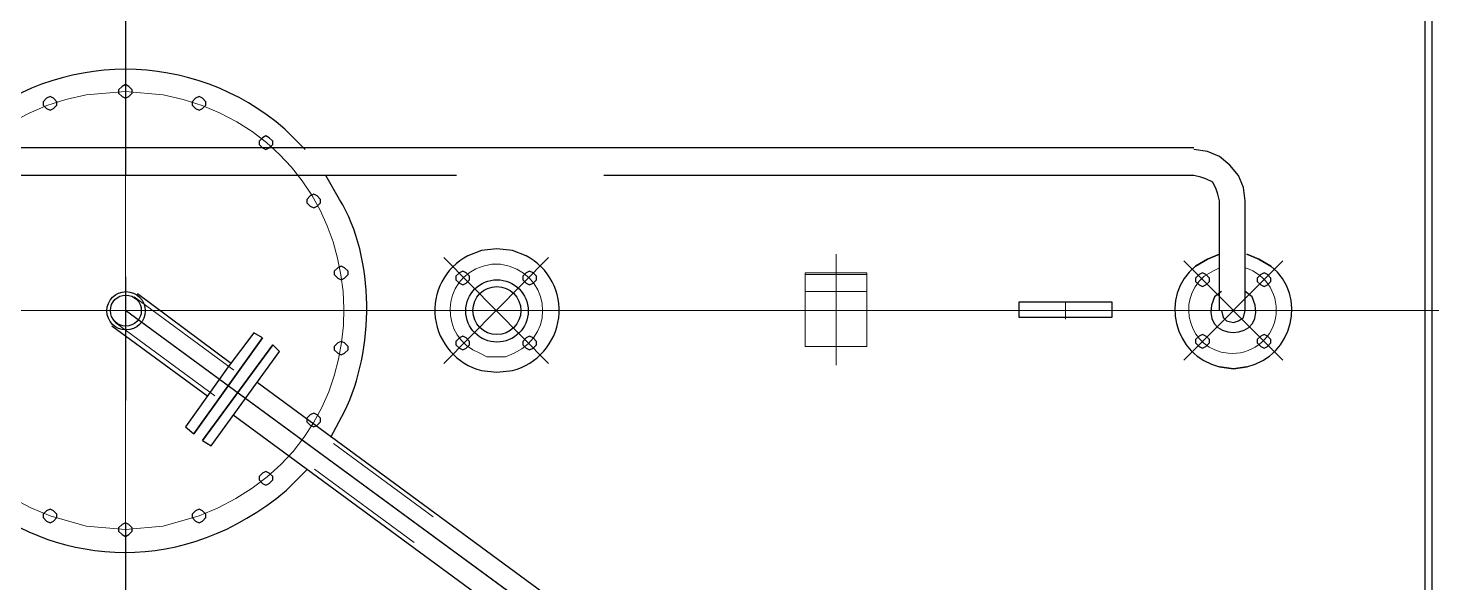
# Model space of a CAD drawing. Header units: metres. Extents: x 530339 to 530792, y 2675149 to 2675327.
# Drawn here: x 530572.285 to 530573.419, y 2675244.567 to 2675245.016 of the extents above; entities that cross this region are included whole.
import ezdxf

# ---------------------------------------------------------------- set-up
doc = ezdxf.new("R2010")
doc.units = ezdxf.units.M
doc.linetypes.add('CENTER', pattern=[2, 1.25, -0.25, 0.25, -0.25])
doc.linetypes.add('PDF_IMPORT', pattern=[1, 0.8, -0.2])
doc.layers.add('IDT', color=7, linetype='Continuous')

# ---------------------------------------------------------------- blocks, each defined once
blk = doc.blocks.new('IDT')
at = {"layer": 'IDT', "color": 8, "linetype": 'CENTER', "ltscale": 0.1}
blk.add_line((15.8275, 7.4232), (15.8275, 16.5476), dxfattribs=at)
at = {"layer": 'IDT', "color": 0, "linetype": 'PDF_IMPORT', "lineweight": 9, "ltscale": 0.0125}
for p, q in [((15.8358, 9.385), (15.212, 9.8442)), ((15.8206, 9.3643), (15.1968, 9.8235))]:
    blk.add_line(p, q, dxfattribs=at)
at = {"layer": 'IDT', "color": 0, "lineweight": 25}
for p, q in [((15.7404, 9.4597), (15.2134, 9.847)), ((15.2037, 9.8332), (15.8275, 9.3754)), ((15.721, 9.4334), (15.1941, 9.8207)), ((14.7722, 8.9452), (14.7722, 9.8041)), ((14.7777, 9.8041), (14.7777, 8.9452)), ((14.7777, 9.7543), (14.7777, 8.9964)), ((15.8248, 9.5565), (15.822, 9.5538)), ((15.822, 9.5538), (15.822, 9.551)), ((15.822, 9.551), (15.8248, 9.5482)), ((15.8275, 9.5579), (15.8248, 9.5565)), ((15.8248, 9.5482), (15.8275, 9.5469)), ((15.8303, 9.5565), (15.8275, 9.5579)), ((15.8275, 9.5469), (15.8303, 9.5482)), ((15.8331, 9.5538), (15.8303, 9.5565)), ((15.8303, 9.5482), (15.8331, 9.551)), ((15.8331, 9.551), (15.8331, 9.5538)), ((15.7653, 9.5455), (15.7625, 9.5427)), ((15.7625, 9.5427), (15.7625, 9.54)), ((15.7625, 9.54), (15.7653, 9.5372)), ((15.7681, 9.5469), (15.7653, 9.5455)), ((15.7653, 9.5372), (15.7681, 9.5358)), ((15.7708, 9.5455), (15.7681, 9.5469)), ((15.7681, 9.5358), (15.7708, 9.5372)), ((15.7736, 9.5427), (15.7708, 9.5455)), ((15.7708, 9.5372), (15.7736, 9.54)), ((15.7736, 9.54), (15.7736, 9.5427)), ((15.8856, 9.5455), (15.8829, 9.5427)), ((15.8829, 9.5427), (15.8829, 9.54)), ((15.8829, 9.54), (15.8856, 9.5372)), ((15.8884, 9.5469), (15.8856, 9.5455)), ((15.8856, 9.5372), (15.8884, 9.5358)), ((15.8912, 9.5455), (15.8884, 9.5469)), ((15.8884, 9.5358), (15.8912, 9.5372)), ((15.8939, 9.5427), (15.8912, 9.5455)), ((15.8912, 9.5372), (15.8939, 9.54)), ((15.8939, 9.54), (15.8939, 9.5427)), ((15.6975, 9.5206), (15.6809, 9.504)), ((15.7113, 9.5151), (15.7086, 9.5123)), ((15.7141, 9.5164), (15.7113, 9.5151)), ((15.7169, 9.5151), (15.7141, 9.5164)), ((15.7196, 9.5123), (15.7169, 9.5151)), ((15.7086, 9.5123), (15.7086, 9.5095)), ((15.7086, 9.5095), (15.7113, 9.5068)), ((15.7113, 9.5068), (15.7141, 9.5054)), ((15.7141, 9.5054), (15.7169, 9.5068)), ((15.7169, 9.5068), (15.7196, 9.5095)), ((15.7196, 9.5095), (15.7196, 9.5123)), ((15.7584, 9.4846), (15.703, 9.4086)), ((15.7086, 9.403), (15.7653, 9.4805)), ((15.7653, 9.4805), (15.7086, 9.403)), ((15.7653, 9.4805), (15.7584, 9.4846)), ((15.6616, 9.4777), (15.6505, 9.457)), ((15.6754, 9.4694), (15.6726, 9.468)), ((15.6782, 9.468), (15.6754, 9.4694)), ((15.7722, 9.4749), (15.7169, 9.3975)), ((15.7169, 9.3975), (15.7722, 9.4749)), ((15.7445, 9.421), (15.7791, 9.4694)), ((15.7791, 9.4694), (15.7722, 9.4749)), ((15.6726, 9.468), (15.6699, 9.4653)), ((15.6699, 9.4653), (15.6699, 9.4625)), ((15.6699, 9.4625), (15.6726, 9.4597)), ((15.6726, 9.4597), (15.6754, 9.4583)), ((15.6754, 9.4583), (15.6782, 9.4597)), ((15.6809, 9.4653), (15.6782, 9.468)), ((15.6782, 9.4597), (15.6809, 9.4625)), ((15.6809, 9.4625), (15.6809, 9.4653)), ((15.8386, 9.3878), (15.7611, 9.4445)), ((15.5274, 9.4251), (15.5149, 9.4238)), ((15.5398, 9.4238), (15.5274, 9.4251)), ((14.9216, 9.421), (14.9326, 9.4224)), ((14.9326, 9.4224), (14.9216, 9.421)), ((14.9326, 9.4224), (14.9437, 9.421)), ((14.9437, 9.421), (14.9326, 9.4224)), ((15.7238, 9.3933), (15.7445, 9.421)), ((15.8179, 9.3615), (15.7418, 9.4182)), ((14.905, 9.4044), (14.9022, 9.4016)), ((14.9022, 9.4016), (14.9022, 9.3989)), ((14.9077, 9.4058), (14.905, 9.4044)), ((14.9105, 9.4044), (14.9077, 9.4058)), ((14.9133, 9.4016), (14.9105, 9.4044)), ((14.9133, 9.3989), (14.9133, 9.4016)), ((14.9548, 9.4044), (14.952, 9.4016)), ((14.952, 9.4016), (14.952, 9.3989)), ((14.9575, 9.4058), (14.9548, 9.4044)), ((14.9603, 9.4044), (14.9575, 9.4058)), ((14.9631, 9.4016), (14.9603, 9.4044)), ((14.9631, 9.3989), (14.9631, 9.4016)), ((15.4983, 9.4058), (15.4956, 9.403)), ((15.4956, 9.403), (15.4956, 9.4003)), ((15.5011, 9.4072), (15.4983, 9.4058)), ((15.5039, 9.4058), (15.5011, 9.4072)), ((15.5066, 9.403), (15.5039, 9.4058)), ((15.5066, 9.4003), (15.5066, 9.403)), ((15.5523, 9.4058), (15.5495, 9.403)), ((15.5495, 9.403), (15.5495, 9.4003)), ((15.5551, 9.4072), (15.5523, 9.4058)), ((15.5578, 9.4058), (15.5551, 9.4072)), ((15.5606, 9.403), (15.5578, 9.4058)), ((15.5606, 9.4003), (15.5606, 9.403)), ((15.6505, 9.4099), (15.6477, 9.4072)), ((15.6477, 9.4072), (15.6477, 9.4044)), ((15.6477, 9.4044), (15.6505, 9.4016)), ((15.6533, 9.4113), (15.6505, 9.4099)), ((15.6505, 9.4016), (15.6533, 9.4003)), ((15.656, 9.4099), (15.6533, 9.4113)), ((15.6533, 9.4003), (15.656, 9.4016)), ((15.6588, 9.4072), (15.656, 9.4099)), ((15.656, 9.4016), (15.6588, 9.4044)), ((15.6588, 9.4044), (15.6588, 9.4072)), ((15.703, 9.4086), (15.7086, 9.403)), ((14.9022, 9.3989), (14.905, 9.3961)), ((14.905, 9.3961), (14.9077, 9.3947)), ((14.9077, 9.3947), (14.9105, 9.3961)), ((14.9105, 9.3961), (14.9133, 9.3989)), ((14.952, 9.3989), (14.9548, 9.3961)), ((14.9548, 9.3961), (14.9575, 9.3947)), ((14.9575, 9.3947), (14.9603, 9.3961)), ((14.9603, 9.3961), (14.9631, 9.3989)), ((15.4956, 9.4003), (15.4983, 9.3975)), ((15.4983, 9.3975), (15.5011, 9.3961)), ((15.5011, 9.3961), (15.5039, 9.3975)), ((15.5039, 9.3975), (15.5066, 9.4003)), ((15.5495, 9.4003), (15.5523, 9.3975)), ((15.5523, 9.3975), (15.5551, 9.3961)), ((15.5551, 9.3961), (15.5578, 9.3975)), ((15.5578, 9.3975), (15.5606, 9.4003)), ((15.7169, 9.3975), (15.7238, 9.3933)), ((14.9243, 9.3809), (14.923, 9.3754)), ((14.9285, 9.3837), (14.9243, 9.3809)), ((14.9326, 9.385), (14.9285, 9.3837)), ((14.9382, 9.3837), (14.9326, 9.385)), ((14.9409, 9.3809), (14.9382, 9.3837)), ((14.9423, 9.3754), (14.9409, 9.3809)), ((15.0308, 9.3684), (15.0308, 9.3809)), ((15.0308, 9.3809), (15.1055, 9.3809)), ((15.1055, 9.3809), (15.1055, 9.3684)), ((14.923, 9.3754), (14.923, 9.2868)), ((14.9437, 9.3754), (14.9437, 9.2868)), ((15.1055, 9.3684), (15.0308, 9.3684)), ((14.9077, 9.356), (14.905, 9.3546)), ((14.9105, 9.3546), (14.9077, 9.356)), ((14.9174, 9.3643), (14.923, 9.3601)), ((14.9423, 9.3601), (14.9478, 9.3643)), ((14.9575, 9.356), (14.9548, 9.3546)), ((14.9603, 9.3546), (14.9575, 9.356)), ((14.905, 9.3546), (14.9022, 9.3518)), ((14.9022, 9.3518), (14.9022, 9.3491)), ((14.9022, 9.3491), (14.905, 9.3463)), ((14.905, 9.3463), (14.9077, 9.3449)), ((14.9077, 9.3449), (14.9105, 9.3463)), ((14.9133, 9.3518), (14.9105, 9.3546)), ((14.9105, 9.3463), (14.9133, 9.3491)), ((14.9133, 9.3491), (14.9133, 9.3518)), ((14.9548, 9.3546), (14.952, 9.3518)), ((14.952, 9.3518), (14.952, 9.3491)), ((14.952, 9.3491), (14.9548, 9.3463)), ((14.9548, 9.3463), (14.9575, 9.3449)), ((14.9575, 9.3449), (14.9603, 9.3463)), ((14.9631, 9.3518), (14.9603, 9.3546)), ((14.9603, 9.3463), (14.9631, 9.3491)), ((14.9631, 9.3491), (14.9631, 9.3518)), ((15.4983, 9.3532), (15.4956, 9.3505)), ((15.4956, 9.3505), (15.4956, 9.3477)), ((15.4956, 9.3477), (15.4983, 9.3449)), ((15.5011, 9.3546), (15.4983, 9.3532)), ((15.4983, 9.3449), (15.5011, 9.3435)), ((15.5039, 9.3532), (15.5011, 9.3546)), ((15.5011, 9.3435), (15.5039, 9.3449)), ((15.5066, 9.3505), (15.5039, 9.3532)), ((15.5039, 9.3449), (15.5066, 9.3477)), ((15.5066, 9.3477), (15.5066, 9.3505)), ((15.5523, 9.3532), (15.5495, 9.3505)), ((15.5495, 9.3505), (15.5495, 9.3477)), ((15.5495, 9.3477), (15.5523, 9.3449)), ((15.5551, 9.3546), (15.5523, 9.3532)), ((15.5523, 9.3449), (15.5551, 9.3435)), ((15.5578, 9.3532), (15.5551, 9.3546)), ((15.5551, 9.3435), (15.5578, 9.3449)), ((15.5606, 9.3505), (15.5578, 9.3532)), ((15.5578, 9.3449), (15.5606, 9.3477)), ((15.5606, 9.3477), (15.5606, 9.3505)), ((15.6505, 9.3491), (15.6477, 9.3463)), ((15.6477, 9.3463), (15.6477, 9.3435)), ((15.6533, 9.3505), (15.6505, 9.3491)), ((15.656, 9.3491), (15.6533, 9.3505)), ((15.6588, 9.3463), (15.656, 9.3491)), ((15.6588, 9.3435), (15.6588, 9.3463)), ((14.9119, 9.3339), (14.9022, 9.3394)), ((14.9022, 9.3394), (14.9119, 9.3339)), ((14.9216, 9.3297), (14.9119, 9.3339)), ((14.9119, 9.3339), (14.9216, 9.3297)), ((14.9534, 9.3339), (14.9437, 9.3297)), ((14.9437, 9.3297), (14.9534, 9.3339)), ((14.9631, 9.3394), (14.9534, 9.3339)), ((14.9534, 9.3339), (14.9631, 9.3394)), ((15.6477, 9.3435), (15.6505, 9.3408)), ((15.6505, 9.3408), (15.6533, 9.3394)), ((15.6533, 9.3394), (15.656, 9.3408)), ((15.656, 9.3408), (15.6588, 9.3435)), ((15.5039, 9.3311), (15.5149, 9.3269)), ((15.5149, 9.3269), (15.5274, 9.3256)), ((15.5274, 9.3256), (15.5398, 9.3269)), ((15.5398, 9.3269), (15.5509, 9.3311)), ((15.6726, 9.291), (15.6699, 9.2882)), ((15.6699, 9.2882), (15.6699, 9.2855)), ((15.6754, 9.2924), (15.6726, 9.291)), ((15.6782, 9.291), (15.6754, 9.2924)), ((15.6809, 9.2882), (15.6782, 9.291)), ((15.6809, 9.2855), (15.6809, 9.2882)), ((14.923, 9.2868), (14.9243, 9.2758)), ((14.9437, 9.2868), (14.9451, 9.2813)), ((14.9451, 9.2813), (14.9465, 9.2772)), ((14.9465, 9.2772), (14.9492, 9.2716)), ((15.6546, 9.2855), (15.6657, 9.2661)), ((15.6699, 9.2855), (15.6726, 9.2827)), ((15.6726, 9.2827), (15.6754, 9.2813)), ((15.6754, 9.2813), (15.6782, 9.2827)), ((15.6782, 9.2827), (15.6809, 9.2855)), ((14.9243, 9.2758), (14.9285, 9.2661)), ((14.9285, 9.2661), (14.9354, 9.2578)), ((14.9492, 9.2716), (14.9548, 9.2689)), ((14.9548, 9.2689), (14.9589, 9.2675)), ((14.9589, 9.2675), (14.9644, 9.2661)), ((15.8275, 9.244), (15.8275, 9.2661)), ((14.9354, 9.2578), (14.9437, 9.2509)), ((14.9437, 9.2509), (14.9534, 9.2467)), ((14.9534, 9.2467), (14.9644, 9.2453)), ((14.9644, 9.244), (16.692, 9.244)), ((15.6823, 9.2453), (15.6989, 9.2287)), ((15.7113, 9.244), (15.7086, 9.2412)), ((15.7141, 9.2453), (15.7113, 9.244)), ((15.7169, 9.244), (15.7141, 9.2453)), ((15.7196, 9.2412), (15.7169, 9.244)), ((15.7086, 9.2412), (15.7086, 9.2384)), ((15.7086, 9.2384), (15.7113, 9.2357)), ((15.7113, 9.2357), (15.7141, 9.2343)), ((15.7141, 9.2343), (15.7169, 9.2357)), ((15.7169, 9.2357), (15.7196, 9.2384)), ((15.7196, 9.2384), (15.7196, 9.2412)), ((15.7653, 9.2121), (15.7625, 9.2094)), ((15.7625, 9.2094), (15.7625, 9.2066)), ((15.7681, 9.2135), (15.7653, 9.2121)), ((15.7708, 9.2121), (15.7681, 9.2135)), ((15.7736, 9.2094), (15.7708, 9.2121)), ((15.7736, 9.2066), (15.7736, 9.2094)), ((15.8856, 9.2121), (15.8829, 9.2094)), ((15.8829, 9.2094), (15.8829, 9.2066)), ((15.8884, 9.2135), (15.8856, 9.2121)), ((15.8912, 9.2121), (15.8884, 9.2135)), ((15.8939, 9.2094), (15.8912, 9.2121)), ((15.8939, 9.2066), (15.8939, 9.2094)), ((15.7625, 9.2066), (15.7653, 9.2038)), ((15.7653, 9.2038), (15.7681, 9.2025)), ((15.7681, 9.2025), (15.7708, 9.2038)), ((15.7708, 9.2038), (15.7736, 9.2066)), ((15.8248, 9.2025), (15.822, 9.1997)), ((15.822, 9.1997), (15.822, 9.1969)), ((15.822, 9.1969), (15.8248, 9.1942)), ((15.8275, 9.2038), (15.8248, 9.2025)), ((15.8303, 9.2025), (15.8275, 9.2038)), ((15.8331, 9.1997), (15.8303, 9.2025)), ((15.8303, 9.1942), (15.8331, 9.1969)), ((15.8331, 9.1969), (15.8331, 9.1997)), ((15.8829, 9.2066), (15.8856, 9.2038)), ((15.8856, 9.2038), (15.8884, 9.2025)), ((15.8884, 9.2025), (15.8912, 9.2038)), ((15.8912, 9.2038), (15.8939, 9.2066)), ((15.8248, 9.1942), (15.8275, 9.1928)), ((15.8275, 9.1928), (15.8303, 9.1942))]:
    blk.add_line(p, q, dxfattribs=at)
at = {"layer": 'IDT', "color": 0, "lineweight": 9}
for p, q in [((15.8275, 9.3754), (15.2037, 9.8332)), ((15.7681, 9.5413), (15.7971, 9.5496)), ((15.7971, 9.5496), (15.8275, 9.5524)), ((15.8275, 9.5524), (15.8593, 9.5496)), ((15.8593, 9.5496), (15.8884, 9.5413)), ((15.2535, 9.4196), (15.2535, 9.3297)), ((15.8275, 9.1983), (15.7971, 9.2011)), ((15.8593, 9.2011), (15.8275, 9.1983))]:
    blk.add_line(p, q, dxfattribs=at)
at = {"layer": 'IDT', "color": 0, "lineweight": 13}
for p, q in [((15.8275, 8.948), (15.8275, 9.8014)), ((14.8925, 9.3352), (14.9727, 9.4155)), ((14.9727, 9.3352), (14.8925, 9.4155)), ((15.4859, 9.3325), (15.5703, 9.4182)), ((15.5703, 9.3325), (15.4859, 9.4182)), ((15.5136, 9.4099), (15.5205, 9.4127)), ((15.5205, 9.4127), (15.5274, 9.4127)), ((15.5274, 9.4127), (15.5357, 9.4127)), ((15.5357, 9.4127), (15.5412, 9.4099)), ((15.0682, 9.3684), (15.0682, 9.3823)), ((16.9714, 9.3754), (14.6851, 9.3754)), ((15.0253, 9.3754), (15.1097, 9.3754)), ((14.9561, 9.3477), (14.9492, 9.3435)), ((14.9492, 9.3435), (14.9437, 9.3408)), ((15.5315, 9.338), (15.5246, 9.338)), ((15.5385, 9.3394), (15.5315, 9.338))]:
    blk.add_line(p, q, dxfattribs=at)
at = {"layer": 'IDT', "color": 0, "linetype": 'PDF_IMPORT', "lineweight": 13, "ltscale": 0.014167}
blk.add_line((14.7777, 9.7502), (14.7777, 9.0005), dxfattribs=at)
at = {"layer": 'IDT', "color": 0, "lineweight": 15}
for p, q in [((15.2784, 9.4044), (15.2286, 9.4044)), ((15.2286, 9.4044), (15.2286, 9.3449)), ((15.2784, 9.3449), (15.2784, 9.4044)), ((15.2286, 9.3601), (15.2784, 9.3601)), ((15.2286, 9.3463), (15.2784, 9.3463)), ((15.2286, 9.3449), (15.2784, 9.3449))]:
    blk.add_line(p, q, dxfattribs=at)
at = {"layer": 'IDT', "color": 0, "linetype": 'PDF_IMPORT', "lineweight": 25, "ltscale": 0.595833}
blk.add_line((14.9644, 9.2661), (16.692, 9.2661), dxfattribs=at)
at = {"layer": 'IDT', "color": 0, "lineweight": 25}
for centre, radius in [((15.5274, 9.3757), 0.0252), ((15.5275, 9.3754), 0.0194), ((15.827, 9.3756), 0.0155), ((15.8272, 9.3754), 0.0125)]:
    blk.add_circle(centre, radius, dxfattribs=at)
for centre, radius, start, end in [((15.5272, 9.3753), 0.05, 104.2019, 242.18), ((15.5276, 9.3753), 0.05, 297.82, 75.7981), ((15.8275, 9.3756), 0.1952, 228.7799, 311.2201)]:
    blk.add_arc(centre, radius, start, end, dxfattribs=at)
at = {"layer": 'IDT', "color": 0, "lineweight": 13}
blk.add_arc((14.9333, 9.3747), 0.0354, 84.4007, 252.9795, dxfattribs=at)
at = {"layer": 'IDT', "color": 0, "lineweight": 25}
for points in [[(16.0018, 9.2868), (16.0926, 9.4826), (15.864, 9.6612), (15.6975, 9.5206)], [(15.6505, 9.457), (15.6265, 9.4076), (15.6255, 9.333), (15.6546, 9.2855)], [(14.9216, 9.421), (14.8845, 9.4119), (14.8721, 9.3639), (14.9022, 9.3394)], [(14.9216, 9.421), (14.8845, 9.4119), (14.8721, 9.3639), (14.9022, 9.3394)], [(14.9631, 9.3394), (14.9932, 9.3639), (14.9807, 9.4119), (14.9437, 9.421)], [(14.9631, 9.3394), (14.9932, 9.3639), (14.9807, 9.4119), (14.9437, 9.421)], [(15.952, 9.421), (15.915, 9.4119), (15.9025, 9.3639), (15.9327, 9.3394)], [(15.952, 9.421), (15.915, 9.4119), (15.9025, 9.3639), (15.9327, 9.3394)], [(14.9478, 9.3643), (14.9655, 9.4027), (14.8998, 9.4027), (14.9174, 9.3643)]]:
    blk.add_open_spline(points, degree=3, dxfattribs=at)
at = {"layer": 'IDT', "color": 0, "lineweight": 9}
for points in [[(15.7971, 9.2011), (15.6187, 9.2347), (15.5976, 9.478), (15.7681, 9.5413)], [(15.8884, 9.5413), (16.0588, 9.478), (16.0377, 9.2347), (15.8593, 9.2011)]]:
    blk.add_open_spline(points, degree=3, dxfattribs=at)
at = {"layer": 'IDT', "color": 0, "lineweight": 13}
for points in [[(14.9368, 9.4099), (14.9681, 9.4071), (14.9798, 9.3681), (14.9561, 9.3477)], [(15.5246, 9.338), (15.4853, 9.3434), (15.4778, 9.3933), (15.5136, 9.4099)], [(15.5412, 9.4099), (15.5741, 9.3973), (15.5732, 9.3497), (15.5385, 9.3394)]]:
    blk.add_open_spline(points, degree=3, dxfattribs=at)

msp = doc.modelspace()

# ---------------------------------------------------------------- block references
at = {"layer": 'IDT', "color": 8, "rotation": 180}
msp.add_blockref('IDT', (530588.1913, 2675254.163), dxfattribs=at)

doc.saveas('drawing.dxf')
